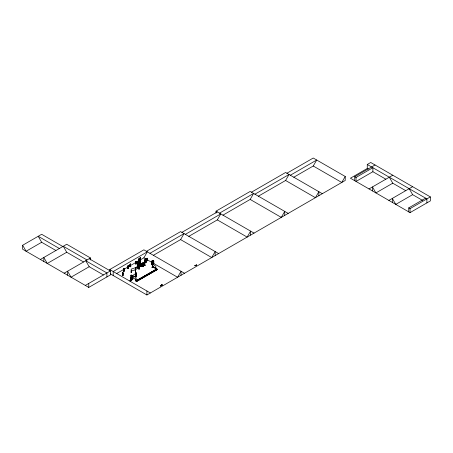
<?xml version="1.0" encoding="UTF-8"?>
<svg xmlns="http://www.w3.org/2000/svg" width="453" height="453" viewBox="0 0 453 453"><rect width="100%" height="100%" fill="white"/><g stroke="black" fill="none" stroke-linecap="round" stroke-linejoin="round"><path stroke-width="0.68" d="M161.953 285.118L161.868 285.226M196.098 264.96C195.792 265.571 196.313 264.835 196.591 264.999M196.155 265.277L196.268 264.977M195.096 265.696L195.419 265.713L194.688 265.73M160.9 285.492L161.092 285.713M122.922 273.55L122.927 273.25M122.899 273.272L122.916 272.683M122.876 273.623L122.854 273.386M122.916 273.142L122.808 273.754M130.407 279.682L130.543 278.425M122.803 273.102L122.893 272.429L122.882 274.79M130.617 280.413L130.351 280.979L130.549 278.165L130.56 280.526L130.56 278.527M122.854 272.848L122.803 275.26L122.933 274.671M130.583 278.884L130.538 279.059M144.66 262.276L145.577 262.276M145.13 260.356L145.141 262.236M145.147 265.141L144.23 265.13L145.147 265.101M144.841 261.409L144.915 260.928L144.841 262.094L144.915 261.613M144.762 263.34L145.102 261.092M138.76 259.711L138.312 260.152M128.346 266.404L127.871 266.834M124.15 270.011L123.629 270.424M124.088 269.637C124.292 268.64 122.984 270.662 124.088 269.637L123.675 269.948M138.641 259.745L138.612 259.127M136.177 275.028L135.741 275.056L136.461 274.722M135.317 276.307L135.396 276.455A0.572 0.328 0 0 0 136.291 276.545L136.461 276.307M139.773 262.983L139.348 263.301L139.773 262.961A0.566 0.328 0 0 0 139.428 263.431L140.056 263.108M153.748 262.683L153.748 262.729A0.566 0.328 0 0 1 152.91 262.87L152.972 262.848M153.748 264.252L153.748 264.275A0.572 0.328 0 0 1 152.91 264.473A0.566 0.328 0 0 0 153.72 264.28A0.566 0.328 0 0 0 153.341 263.839A0.572 0.328 0 0 1 153.726 264.314M139.348 260.164L139.365 260.079A0.589 0.34 0.2 0 1 139.632 259.875L140.492 260.186A0.572 0.328 0 0 1 139.637 260.498A0.572 0.328 0 0 1 139.632 259.897L139.773 259.863M122.837 273.533L122.916 272.791M138.392 263.204A0.572 0.328 0 0 1 137.695 263.612A0.572 0.328 0 0 1 137.44 263.057L137.599 263.08M137.599 264.648L137.463 264.648A0.572 0.328 0 0 0 137.695 265.181A0.572 0.328 0 0 0 138.392 264.773M145.662 259.552L145.662 258.748L145.464 259.382A0.572 0.328 0 0 1 146.291 259.62A0.572 0.328 0 0 1 145.736 260.033A0.572 0.328 0 0 1 145.186 259.62M152.151 261.789L152.112 261.817A0.572 0.328 0 0 0 152.938 261.551A0.572 0.328 0 0 0 152.083 261.268A0.572 0.328 0 0 0 152.083 261.834L152.157 261.772M152.112 263.301L151.976 263.346A0.572 0.328 0 0 0 151.931 263.793A0.572 0.328 0 0 0 152.695 263.856A0.572 0.328 0 0 0 152.865 263.42A0.572 0.328 0 0 0 153.726 263.301A0.572 0.328 0 0 0 153.346 262.859M152.95 261.296L152.916 261.324A0.572 0.328 0 0 0 153.771 261.07A0.572 0.328 0 0 0 152.91 260.781A0.572 0.328 0 0 0 152.91 261.358A0.572 0.328 0 0 0 152.627 261.608M161.528 285.13L161.285 285.396M195.362 265.418L195.883 265.39L195.436 265.305M122.463 274.665L123.363 274.767M123.233 275.322L122.327 275.248L123.239 275.248M130.447 279.263L130.407 278.697M131.432 276.421L131.025 275.775L131.472 276.217M136.461 273.221A0.572 0.328 0 0 1 135.606 273.504A0.572 0.328 0 0 1 135.606 272.933A0.572 0.328 0 0 1 136.461 273.221L135.889 273.504L135.317 273.193M138.414 265.945L137.842 266.296L138.131 266.234M136.444 274.846L136.387 274.886A0.572 0.328 0 0 1 135.606 275.028M161.925 285.152L162.01 284.858M124.048 269.456L124.026 270.045L123.986 269.507M130.628 264.812L130.056 265.39M161.71 284.994L161.647 285.311L161.681 284.999M142.055 265.158L141.914 265.718M142.089 265.384C141.053 262.621 143.726 262.298 142.882 265.554M142.882 263.555L142.803 265.549M142.871 265.809L142.967 265.237M138.686 259.592L138.408 259.977L138.471 259.269M140.022 257.689L140.294 258.459M140.481 258.453L139.79 258.782M140.47 259.88L139.756 260.254C138.794 259.184 140.753 256.97 140.136 258.17M128.273 266.285L128.04 266.692L128.035 265.707M124.06 269.886L123.805 270.282L124.06 269.427M123.805 270.209L123.901 269.903L123.799 270.226M124.003 269.371C124.19 267.808 123.312 270.181 124.06 269.218M130.221 264.405L130.526 264.229L130.198 264.971M130.43 278.748L130.379 280.985M139.615 263.278L139.603 262.706M160.911 285.73L161.138 285.645M147.004 258.799L147.248 259.637L146.88 259.96L146.755 259.354L147.134 259.11M136.347 262.202L135.492 262.372M139.626 263.261L139.915 262.542L139.643 262.695M127.865 266.183L128.358 265.747L128.346 267.899L127.859 268.329L127.837 266.324M127.922 266.053L127.854 268.335L128.346 267.831M130.413 264.286L130.187 264.982M145.521 259.359L145.662 259.008M145.594 259.399L145.724 259.071L145.77 259.49M146.789 259.241L146.783 258.691M130.526 264.688L130.221 265.056L130.221 264.32M139.949 262.978L139.541 263.216M123.618 269.105L124.15 268.686L124.082 270.871L123.969 268.487M123.68 268.974L123.607 271.256L124.139 270.832M140.005 258.584L140.254 258.47M142.78 264.297L141.999 263.98L142.888 264.065M131.064 275.996L131.353 275.35M140.362 258.323L139.915 258.533M130.804 281.013L129.92 280.871M162.202 284.999L161.897 284.739L162.151 284.931M147.123 258.555L146.863 259.32L147.225 259.195L147.231 259.767L146.8 259.92L146.851 259.32M147.049 258.856L147.123 258.476M161.081 285.322L161.511 285.35M130.062 264.399L129.983 266.675M131.812 279.654L131.149 280.011C130.26 279.042 132.089 276.12 131.749 278.459L131.183 278.533M145.243 259.331L145.809 258.918M142.729 263.397L142.304 264.014L142.157 263.346L142.582 263.386C141.778 263.674 143.074 263.176 142.502 263.652L142.701 263.963L142.231 263.923M142.185 263.906L142.146 263.267L141.993 265.469L142.871 265.481M123.805 268.884L123.777 269.546M116.659 273.521L143.878 257.808L147.333 251.817L113.199 271.528L113.199 275.52M153.386 255.311L180.605 239.597L184.06 233.612L149.926 253.318M188.816 236.353L217.332 219.892L220.787 213.901L185.356 234.36M222.95 215.152L250.169 199.433L253.623 193.448L219.49 213.153M258.38 196.189L285.6 180.475L289.054 174.49L254.92 194.195M293.804 177.231L313.25 166.008L316.709 160.022L290.35 175.237M286.896 173.239L313.25 158.023L345.226 176.483L341.766 182.468L313.25 166.008M136.059 261.608L135.917 261.857L136.16 261.591L135.781 261.324L135.792 262.123L136.064 261.268M131.398 275.945L131.11 275.656M142.633 263.301L142.089 264.241M127.967 266.087C127.939 267.344 128.386 265.747 128.103 266.188L128.188 265.82M152.701 261.234L152.78 261.256M152.106 262.774L151.761 263.267M138.341 266.132L138.397 265.86A0.572 0.328 0 0 1 137.695 266.285A0.572 0.328 0 0 1 137.44 265.735M131.404 277.678L131.319 278.369L131.608 277.627M160.832 285.605L160.43 285.764L160.928 285.764M141.053 264.467L141.115 266.426M138.578 268.861L139.405 269.048M140.713 266.279L141.523 266.489M142.729 263.856L142.157 263.805M141.076 266.477L141.115 263.216L139.009 265.764L138.895 268.822M139.009 267.763L141.115 265.215M135.498 261.715L136.353 261.551L136.33 263.697M128.193 265.883L128.295 267.938M138.714 259.246L138.273 261.574M138.646 259.156L138.454 259.359M138.612 259.671L138.618 258.867L138.714 261.239L138.703 259.014L138.307 259.501L138.301 261.653L138.754 261.2M138.278 261.641L138.76 261.132M138.675 261.783L137.888 261.472M146.88 258.561L146.755 259.144L147.163 259.212M128.72 268.023L127.95 267.7L128.72 267.983M162.095 284.892L161.642 285.345L161.744 285.073M123.584 269.246L123.578 271.245L124.139 270.764M123.76 270.668L124.53 270.951L123.788 270.639M123.935 271.426L123.193 271.115L123.963 271.364M135.792 261.579L135.651 262.151L136.059 262.264L136.2 261.585L136.127 262.168M139.773 261.415L139.365 261.647A0.589 0.34 0.2 0 1 139.784 261.409L139.773 261.415A0.566 0.328 0 0 0 139.428 261.862A0.566 0.328 0 0 0 140.322 261.93A0.566 0.328 0 0 0 140.203 261.415L140.492 261.732L140.322 261.477M142.769 263.436L142.808 263.538A0.572 0.328 0 0 0 143.658 263.267A0.572 0.328 0 0 0 142.803 262.983A0.572 0.328 0 0 0 142.803 263.555L142.74 263.51A0.578 0.334 0 0 1 143.669 263.793A0.578 0.334 0 0 1 142.797 264.082A0.578 0.334 0 0 1 142.797 263.499L142.882 263.538A0.572 0.328 0 0 0 142.593 263.986A0.572 0.328 0 0 0 143.493 264.059A0.572 0.328 0 0 0 143.375 263.538M152.032 260.86L152.015 263.091M135.56 273.425L135.589 273.448A0.572 0.328 0 0 1 135.606 272.887A0.572 0.328 0 0 1 136.461 273.176A0.572 0.328 0 0 1 135.606 273.459L135.628 273.352M152.112 263.363L151.981 263.335A0.566 0.328 0 0 1 151.97 262.853A0.572 0.328 0 0 1 151.965 262.423M155.351 268.085L155.447 268.119M139.983 258.606L139.937 258.08L139.751 260.192M132.627 278.844L132.559 275.6L135.809 273.527L135.606 276.596M132.871 279.048L132.18 278.697L132.905 278.986M132.576 277.644L135.809 275.526M131.381 277.768L131.404 278.414L131.602 277.559M160.696 285.951L160.339 285.764L160.815 285.747M160.815 285.792L160.538 285.6L160.928 285.803M160.736 285.928L160.402 285.724M139.864 262.553L139.983 264.637M135.345 268.923L135.345 270.917M138.833 266.93L138.85 268.946M142.667 265.968L143.018 266.126M144.694 265.079L145.102 259.093L145.096 262.355M138.584 268.708L139.235 269.042M144.728 265.169L144.773 261.93L143.046 262.927M152.389 265.441L152.333 267.406M132.219 278.957L132.865 278.618M152.655 267.162L151.976 267.559L152.621 267.185M135.957 278.771L135.872 280.866L156.104 269.444L136.127 280.911L156.104 269.444M155.787 267.406L155.73 269.297M135.928 280.775L136.732 281.364L157.599 269.331L136.608 281.2M135.724 281.019L136.336 280.583M155.481 269.586L156.166 269.229L155.481 269.546M89.19 258.731L110.362 270.956L110.362 274.948L88.76 287.417L22.65 249.252L22.65 245.26L41.659 234.286L62.831 246.511M55.917 250.503L41.659 242.27L26.104 251.251L22.65 245.26M40.362 259.478L66.721 244.263L90.487 257.984L90.487 259.982M83.573 261.976L66.721 252.247L47.276 263.47L43.822 257.485L43.822 261.477M64.128 273.199L90.487 257.984M103.448 274.948L89.19 266.715L71.042 277.191L67.588 271.205L67.588 275.197M109.745 270.86L109.745 269.529L143.878 249.824L184.49 273.272M85.3 285.424L110.362 270.956M146.472 251.319L180.605 231.613L218.629 253.567M216.036 213.153L216.036 211.16L250.169 191.449L288.193 213.403M181.902 232.361L217.332 211.908M251.466 192.202L285.6 172.491L322.326 193.697M130.062 264.405L130.56 264.116M129.988 264.677L130.005 266.67M129.615 266.494L130.294 266.857L129.649 266.438M130.3 266.092L130.945 266.438M129.966 266.658L130.623 266.313L130.555 264.11M139.632 262.361L139.473 264.937L140.051 264.597C140.628 260.775 138.771 262.717 139.411 264.971M139.394 264.954L140.028 264.512M139.683 265.169L139.071 264.739L139.722 265.147M131.262 272.208L131.194 269.116L135.43 267.706L138.895 265.685L138.98 268.969M143.624 264.592L144.773 263.923M138.895 267.683L135.436 269.677L131.194 271.115M131.387 277.423L131.404 278.216L131.325 275.333M151.931 267.196L152.791 266.591L157.599 269.393M131.478 280.209L130.792 279.852L131.478 280.169M132.129 279.835L131.478 279.422L132.129 279.795M157.599 269.331L136.732 281.364M367.27 168.476L367.27 164.484L370.724 162.485L430.35 196.913L430.35 200.906L410.044 212.627L350.418 178.205L367.27 168.476L368.346 169.099M110.322 273.855L146.902 294.977L345.226 180.475L345.226 176.483M354.739 180.696L354.739 176.704L375.044 164.983M356.035 177.457L372.887 167.723L372.887 171.715L356.035 181.443L356.035 177.457L354.739 176.704M368.997 188.929L392.762 175.209M405.724 190.673L392.762 183.193L375.911 192.921L372.451 186.936L372.451 190.923M388.872 200.407L412.638 186.687M422.649 200.453L412.638 194.665L395.786 204.394L392.326 198.408L392.326 202.4M408.748 211.879L408.748 207.887L425.599 198.159M408.748 207.887L410.044 208.635L430.35 196.913M146.676 260.781L146.676 258.85M146.591 260.854L147.378 260.605M131.194 272.327L131.251 270.288M135.424 270.922L135.436 267.683M139.756 260.26L140.47 259.948M140.758 260.141L140.175 259.688M139.513 261.494L139.773 261.432A0.566 0.328 0 0 0 139.428 261.947A0.566 0.328 0 0 0 140.322 262.015A0.566 0.328 0 0 0 140.203 261.494M138.165 262.655L137.695 262.53M138.25 264.609L137.842 264.728M135.487 276.075L135.741 275.99A0.572 0.328 0 0 0 135.396 276.477L136.149 276.857M139.513 259.948L139.632 259.897A0.572 0.328 0 0 1 140.492 260.186L140.379 259.914M147.123 259.014L146.693 259.609M146.693 259.603L147.299 259.071M146.308 260.656L146.829 261.053M147.134 260.367L147.61 260.781M146.596 260.877C145.923 257.717 148.176 257.632 147.344 260.515M152.225 260.922L152.225 261.658M135.566 261.845L135.481 263.861L136.347 263.623M130.906 272.106L131.404 272.547M135.243 270.662L135.77 271.087L135.113 270.679M135.662 271.132L135.198 270.634L135.662 271.092M131.863 277.559L131.07 277.859L131.885 277.615M137.497 263.006L137.565 263.102A0.572 0.328 0 0 0 138.414 262.831A0.572 0.328 0 0 0 137.559 262.547A0.572 0.328 0 0 0 137.559 263.114L137.463 263.057M136.177 276.596L135.741 276.63M152.91 260.786L153.193 260.741M136.262 261.709L136.24 263.618M135.283 263.612L135.572 264.11M135.487 263.759L136.33 263.629M136.489 263.935L136.194 263.391L136.489 263.889M135.747 261.658L135.69 262.253L136.07 262.162M195.917 265.322L196.353 264.971M131.183 275.192L131.07 277.315M136.036 274.048L135.741 274.048M136.036 274.507L135.741 274.507A0.572 0.328 0 0 0 136.172 273.901M136.036 275.617L135.741 275.617M136.036 276.075L135.741 276.075M137.842 263.182L138.397 262.933L138.131 262.564M136.036 273.493L135.741 273.493M140.068 263.601L139.92 263.612M135.741 272.876L136.036 272.876M136.036 273.952L135.741 273.952M136.036 274.597L135.741 274.597A0.572 0.328 0 0 0 136.177 273.991M136.036 275.062L135.741 275.056M136.036 275.526L135.741 275.526M136.036 276.166L135.741 276.166M139.773 262.049L140.068 262.049L139.773 262.072M142.293 263.023L142.582 263.844L142.293 263.017L142.593 263.046M141.999 265.401L142.876 265.452M142.089 263.25L142.888 263.408M130.804 281.053L129.92 280.911M152.814 261.296L152.904 261.279A0.572 0.328 0 0 0 152.644 261.596M152.027 260.866L152.774 261.143L152.774 261.806M128.227 268.47L127.457 268.148M135.962 280.69L136.863 281.29L136.019 280.803M161.557 285.282L161.296 285.254M135.787 274.728L135.753 276.777M194.818 265.651L195.215 265.854M152.412 267.344L152.355 264.184L155.809 266.177L155.792 269.405M367.27 164.484L426.896 198.907L426.896 202.899M372.887 171.715L385.848 179.201M285.6 180.475L315.413 197.689L318.867 191.698L318.867 195.69M250.169 199.433L281.279 217.395L284.733 211.409L284.733 215.401M216.036 211.16L254.054 233.108M217.332 219.892L247.145 237.1L250.6 231.115L250.6 235.107M180.605 239.597L211.715 257.559L215.169 251.568L215.169 255.56M143.878 257.808L151.846 262.406M153.069 263.114L177.582 277.264L181.036 271.279L181.036 275.271M152.355 266.177L155.809 268.176M132.559 277.593L136.019 279.586M109.745 269.529L150.356 292.978M87.027 259.982L63.267 246.262L66.721 252.247M59.377 248.504L38.205 236.279L41.659 242.27M140.396 257.746L140.402 259.977M152.485 260.985L152.621 261.562M130.991 277.213L131.472 277.717L131.472 275.566M130.996 277.281L131.449 277.729M138.397 259.886L138.612 259.762M409.178 188.68L412.638 194.665M389.303 177.202L392.762 183.193M89.19 266.715L85.73 260.73L106.902 272.949L106.902 276.942M146.625 260.05L147.304 260.067L147.384 258.453M131.478 275.566L131.025 275.124L131.042 277.327M151.981 261.789L151.981 261.766A0.572 0.328 0 0 0 151.931 262.225A0.572 0.328 0 0 0 152.695 262.281A0.572 0.328 0 0 0 152.865 261.851A0.572 0.328 0 0 0 153.726 261.641A0.572 0.328 0 0 0 153.346 261.194M145.351 259.388L145.481 259.331A0.572 0.328 0 0 1 146.291 259.529A0.572 0.328 0 0 1 145.736 259.943A0.572 0.328 0 0 1 145.186 259.529M138.392 264.314A0.572 0.328 0 0 1 137.695 264.716A0.572 0.328 0 0 1 137.44 264.161A0.572 0.328 0 0 0 137.695 264.682A0.572 0.328 0 0 0 138.392 264.28L138.414 264.416M410.044 208.635L410.044 212.627M146.902 290.985L146.902 294.977M140.362 257.865L140.379 259.965M136.002 280.837L136.019 277.593L132.559 275.6L132.57 278.855M135.492 261.709L135.498 263.861M135.492 268.861L135.515 270.877M131.806 277.519L131.744 279.699M130.526 264.229L130.56 266.341M88.76 283.431L88.76 287.417M135.339 274.365A0.572 0.328 0 0 1 135.741 273.957M136.177 273.408A0.578 0.334 0 0 1 136.296 273.935A0.578 0.334 0 0 1 135.385 273.861A0.578 0.334 0 0 1 135.741 273.374M135.339 274.269A0.572 0.328 0 0 1 135.741 273.867M136.177 273.352A0.572 0.328 0 0 1 136.291 273.867A0.572 0.328 0 0 1 135.396 273.799A0.572 0.328 0 0 1 135.741 273.318M136.177 274.456A0.572 0.328 0 0 1 136.387 274.903M135.385 275.651A0.578 0.334 0 0 0 135.6 276.104A0.572 0.328 0 0 0 136.387 276.013A0.572 0.328 0 0 0 136.177 275.56A0.578 0.334 0 0 1 136.393 275.985A0.578 0.334 0 0 1 135.6 276.104A0.572 0.328 0 0 1 135.396 275.684M136.172 276.024A0.572 0.328 0 0 1 136.291 276.545M136.177 274.92A0.572 0.328 0 0 1 136.24 275.469A0.572 0.328 0 0 1 135.339 275.288M136.172 275.011A0.572 0.328 0 0 1 136.234 275.56A0.572 0.328 0 0 1 135.339 275.384M138.397 263.85A0.572 0.328 0 0 1 137.695 264.252A0.572 0.328 0 0 1 137.44 263.703M138.392 263.759A0.572 0.328 0 0 1 137.695 264.161A0.572 0.328 0 0 1 137.44 263.606M138.397 263.301A0.572 0.328 0 0 1 137.695 263.703A0.572 0.328 0 0 1 137.44 263.148M138.397 265.418A0.572 0.328 0 0 1 137.695 265.82A0.572 0.328 0 0 1 137.44 265.271M138.397 264.869A0.572 0.328 0 0 1 137.695 265.271A0.572 0.328 0 0 1 137.44 264.722M151.931 262.87A0.572 0.328 0 0 0 152.695 262.927A0.572 0.328 0 0 0 152.865 262.491A0.572 0.328 0 0 0 153.726 262.281A0.572 0.328 0 0 0 153.346 261.84M152.859 262.921A0.566 0.328 0 0 1 152.695 263.357A0.566 0.328 0 0 1 151.936 263.295M152.865 262.4A0.572 0.328 0 0 1 152.695 262.836A0.572 0.328 0 0 1 151.931 262.774A0.572 0.328 0 0 1 151.965 262.332M152.865 264.059A0.572 0.328 0 0 1 152.695 264.495A0.572 0.328 0 0 1 151.931 264.439A0.572 0.328 0 0 1 151.965 263.991M152.859 264.49A0.566 0.328 0 0 1 152.916 264.739M152.367 264.982A0.566 0.328 0 0 1 151.97 264.422M152.865 263A0.572 0.328 0 0 1 152.695 263.436A0.572 0.328 0 0 1 151.931 263.38A0.572 0.328 0 0 1 151.965 262.933M152.865 263.51A0.572 0.328 0 0 1 152.695 263.946A0.572 0.328 0 0 1 151.931 263.889A0.572 0.328 0 0 1 151.965 263.442M151.965 263.901A0.572 0.328 0 0 0 151.931 264.348A0.572 0.328 0 0 0 152.695 264.405A0.572 0.328 0 0 0 152.865 263.969A0.572 0.328 0 0 0 153.726 263.759A0.572 0.328 0 0 0 153.346 263.312M143.375 263.997A0.572 0.328 0 0 1 143.493 264.512A0.572 0.328 0 0 1 142.593 264.444A0.572 0.328 0 0 1 142.938 263.963M143.369 264.518A0.566 0.328 0 0 1 143.488 265.033A0.566 0.328 0 0 1 142.593 264.965A0.566 0.328 0 0 1 142.938 264.49A0.572 0.328 0 0 0 142.593 264.999A0.572 0.328 0 0 0 143.493 265.067A0.572 0.328 0 0 0 143.375 264.552M143.375 265.656A0.572 0.328 0 0 1 143.493 266.177A0.572 0.328 0 0 1 142.593 266.109A0.572 0.328 0 0 1 142.938 265.622M143.369 266.087A0.566 0.328 0 0 1 143.488 266.607A0.566 0.328 0 0 1 142.593 266.54A0.566 0.328 0 0 1 142.938 266.058M143.375 265.073A0.578 0.334 0 0 1 143.499 265.6A0.578 0.334 0 0 1 142.587 265.526A0.578 0.334 0 0 1 142.938 265.039M143.375 265.566A0.572 0.328 0 0 1 143.493 266.087A0.572 0.328 0 0 1 142.593 266.019A0.572 0.328 0 0 1 142.938 265.532M146.143 260.486A0.572 0.328 0 0 1 145.883 261.036A0.572 0.328 0 0 1 145.186 260.634M146.149 259.988A0.578 0.334 0 0 1 145.889 260.549A0.578 0.334 0 0 1 145.175 260.141M146.143 259.931A0.572 0.328 0 0 1 145.883 260.486A0.572 0.328 0 0 1 145.186 260.079M146.138 262.027A0.566 0.328 0 0 1 146.138 262.491A0.566 0.328 0 0 1 145.334 262.491A0.566 0.328 0 0 1 145.334 262.027M146.138 260.537A0.572 0.328 0 0 1 145.883 261.087A0.572 0.328 0 0 1 145.186 260.685M146.149 261.007A0.578 0.334 0 0 1 145.889 261.568A0.578 0.334 0 0 1 145.175 261.16M146.138 260.951A0.572 0.328 0 0 1 145.883 261.5A0.572 0.328 0 0 1 145.186 261.098M153.346 261.285A0.572 0.328 0 0 1 153.726 261.732A0.572 0.328 0 0 1 152.91 261.891M153.346 261.743A0.572 0.328 0 0 1 153.726 262.191A0.572 0.328 0 0 1 152.91 262.349M153.341 262.27A0.566 0.328 0 0 1 153.72 262.712M153.346 263.408A0.572 0.328 0 0 1 153.726 263.85A0.572 0.328 0 0 1 152.91 264.008M153.346 262.763A0.572 0.328 0 0 1 153.726 263.21A0.572 0.328 0 0 1 152.91 263.369M140.203 260.985A0.572 0.328 0 0 1 140.322 261.5A0.572 0.328 0 0 1 139.422 261.432A0.572 0.328 0 0 1 139.773 260.951M140.203 260.435A0.572 0.328 0 0 1 140.322 260.951A0.572 0.328 0 0 1 139.428 260.883A0.572 0.328 0 0 1 139.773 260.401M140.203 260.888A0.572 0.328 0 0 1 140.322 261.409A0.572 0.328 0 0 1 139.422 261.341A0.572 0.328 0 0 1 139.773 260.86M140.203 260.339A0.572 0.328 0 0 1 140.322 260.86A0.572 0.328 0 0 1 139.422 260.792A0.572 0.328 0 0 1 139.773 260.305M140.203 262.553A0.572 0.328 0 0 1 140.322 263.074A0.572 0.328 0 0 1 139.428 263A0.572 0.328 0 0 1 139.773 262.519M140.203 262.983A0.566 0.328 0 0 1 140.322 263.499A0.566 0.328 0 0 1 139.428 263.431M140.203 262.004A0.572 0.328 0 0 1 140.322 262.519A0.572 0.328 0 0 1 139.428 262.451A0.572 0.328 0 0 1 139.773 261.97M140.203 262.463A0.572 0.328 0 0 1 140.322 262.978A0.572 0.328 0 0 1 139.422 262.91A0.572 0.328 0 0 1 139.773 262.429M140.203 261.908A0.572 0.328 0 0 1 140.322 262.429A0.572 0.328 0 0 1 139.428 262.361A0.572 0.328 0 0 1 139.773 261.879M130.17 280.373L131.059 280.515L130.158 280.39M138.369 261.03L139.167 261.296L138.346 261.019M144.479 264.92L145.13 265.294L144.445 264.897M130.424 263.946L130.221 264.863L130.419 263.946M137.378 267.162L136.783 267.502L136.783 268.187L137.378 267.848L137.378 267.162M147.129 258.216L146.88 259.767L147.123 258.216M131.398 277.094L130.583 277.378L131.398 277.134M140.068 260.481L139.773 260.481L140.068 260.503M152.497 260.73L152.219 260.668L152.485 261.528L152.497 260.73M157.406 269.41L152.661 266.67L157.406 269.41M131.325 275.084L131.325 275.871L131.325 275.084M145.877 259.626L145.877 258.957L145.866 259.62M145.453 259.456A0.572 0.328 0 0 0 146.308 259.173A0.572 0.328 0 0 0 145.453 258.884A0.572 0.328 0 0 0 145.453 259.456A0.572 0.328 0 0 0 146.308 259.201A0.572 0.328 0 0 0 145.453 258.918A0.572 0.328 0 0 0 145.453 259.484M145.889 262.117A0.578 0.334 0 0 0 146.149 261.557A0.572 0.328 0 0 1 145.883 262.055A0.572 0.328 0 0 1 145.186 261.647A0.578 0.334 0 0 0 145.889 262.117M152.91 261.381A0.572 0.328 0 0 0 153.765 261.098A0.572 0.328 0 0 0 152.91 260.815A0.572 0.328 0 0 0 152.91 261.381M139.632 260.469A0.572 0.328 0 0 0 140.492 260.186A0.572 0.328 0 0 0 139.637 259.926A0.572 0.328 0 0 0 139.637 260.498"/></g></svg>
